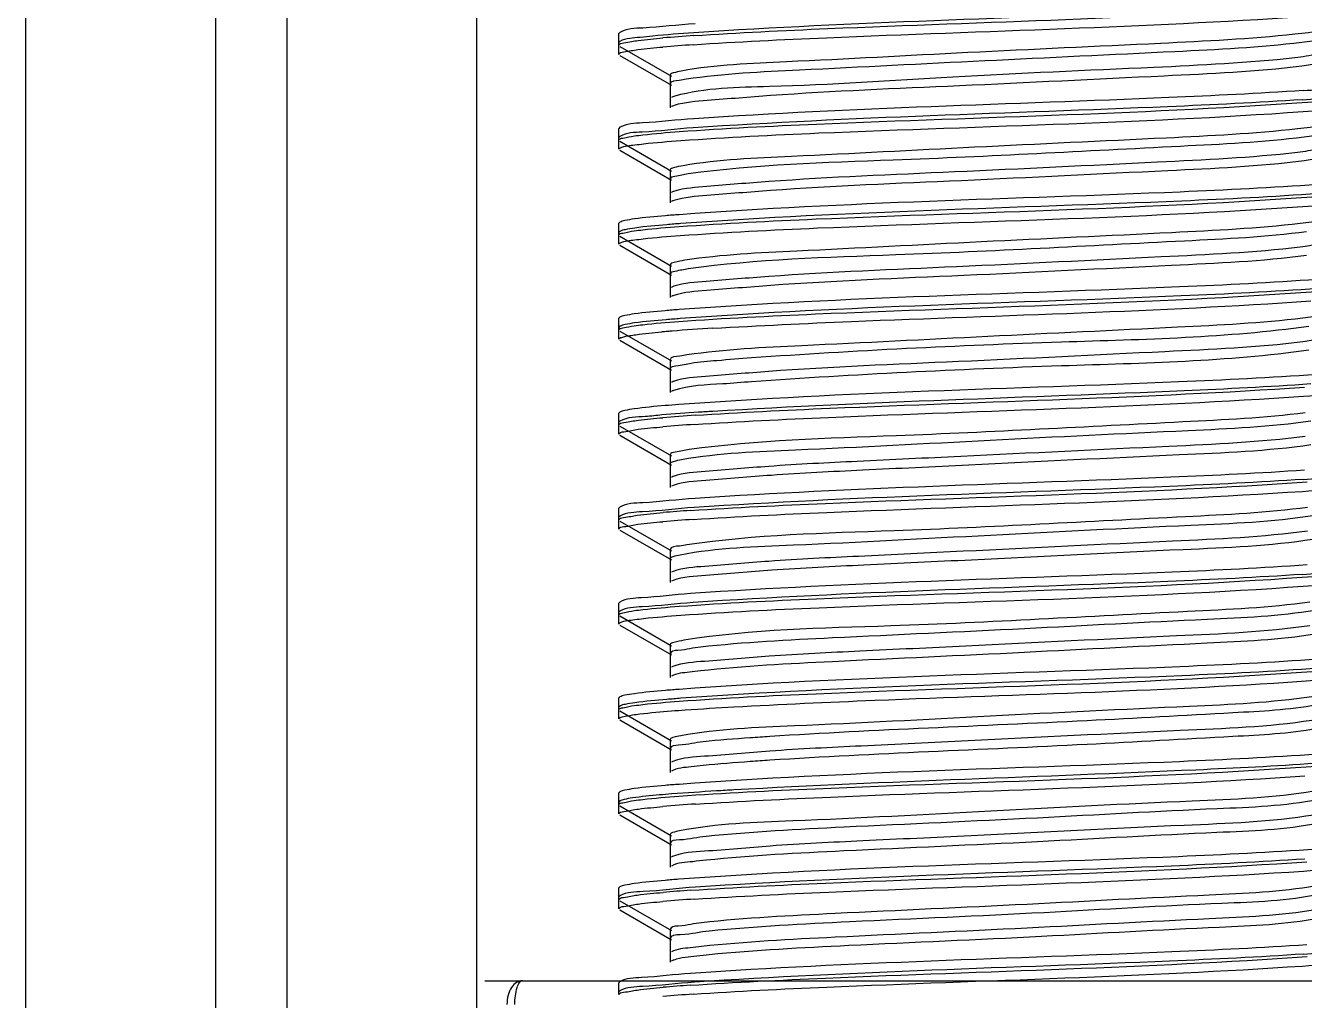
# Model space of a CAD drawing. Extents: x -409572 to -157272, y 600795 to 878326.
# Drawn here: x -397030.8 to -396830.3, y 822038.8 to 822191.7 of the extents above; entities that cross this region are included whole.
import ezdxf

# ---------------------------------------------------------------- set-up
doc = ezdxf.new("R2010")
doc.units = 0
doc.header["$LTSCALE"] = 1000
doc.header["$MEASUREMENT"] = 0
doc.layers.get('0').update_dxf_attribs({"linetype": 'CONTINUOUS'})

msp = doc.modelspace()

# ---------------------------------------------------------------- linework, layer by layer
at = {"linetype": 'CONTINUOUS'}
for p, q in [((-397030.76, 822308.34), (-397030.76, 819345.2)), ((-397000.99, 822308.34), (-397000.99, 819345.2)), ((-396989.83, 822308.34), (-396989.83, 819345.2)), ((-396960.07, 822308.34), (-396960.07, 819345.2)), ((-396937.6, 822190.59), (-396937.74, 822190.43)), ((-396937.74, 822188.57), (-396937.74, 822190.43)), ((-396937.74, 822188.57), (-396937.74, 822190.43)), ((-396937.6, 822189.17), (-396937.74, 822189)), ((-396937.74, 822187.14), (-396937.74, 822189)), ((-396937.74, 822187.14), (-396937.74, 822189)), ((-396937.6, 822188.4), (-396929.52, 822183.73)), ((-396937.6, 822186.98), (-396929.52, 822182.3)), ((-396929.69, 822183.92), (-396929.69, 822180.2)), ((-396929.69, 822182.49), (-396929.69, 822178.77)), ((-396937.6, 822175.71), (-396937.74, 822175.54)), ((-396937.74, 822173.68), (-396937.74, 822175.54)), ((-396937.74, 822173.68), (-396937.74, 822175.54)), ((-396937.6, 822174.28), (-396937.74, 822174.12)), ((-396937.74, 822172.26), (-396937.74, 822174.12)), ((-396937.74, 822172.26), (-396937.74, 822174.12)), ((-396937.6, 822173.52), (-396929.52, 822168.84)), ((-396937.6, 822172.1), (-396929.52, 822167.42)), ((-396929.69, 822169.03), (-396929.69, 822165.31)), ((-396929.69, 822167.61), (-396929.69, 822163.89)), ((-396937.6, 822160.82), (-396937.74, 822160.66)), ((-396937.74, 822158.8), (-396937.74, 822160.66)), ((-396937.74, 822158.8), (-396937.74, 822160.66)), ((-396937.6, 822159.4), (-396937.74, 822159.24)), ((-396937.74, 822157.38), (-396937.74, 822159.24)), ((-396937.74, 822157.38), (-396937.74, 822159.24)), ((-396937.6, 822158.64), (-396929.52, 822153.96)), ((-396937.6, 822157.21), (-396929.52, 822152.54)), ((-396929.69, 822154.15), (-396929.69, 822150.43)), ((-396929.69, 822152.73), (-396929.69, 822149.01)), ((-396937.6, 822145.94), (-396937.74, 822145.78)), ((-396937.74, 822143.92), (-396937.74, 822145.78)), ((-396937.74, 822143.92), (-396937.74, 822145.78)), ((-396937.6, 822144.52), (-396937.74, 822144.35)), ((-396937.74, 822142.49), (-396937.74, 822144.35)), ((-396937.74, 822142.49), (-396937.74, 822144.35)), ((-396937.6, 822143.75), (-396929.52, 822139.08)), ((-396937.6, 822142.33), (-396929.52, 822137.65)), ((-396929.69, 822139.27), (-396929.69, 822135.55)), ((-396929.69, 822137.84), (-396929.69, 822134.12)), ((-396937.6, 822131.06), (-396937.74, 822130.9)), ((-396937.74, 822129.04), (-396937.74, 822130.9)), ((-396937.74, 822129.04), (-396937.74, 822130.9)), ((-396937.6, 822129.63), (-396937.74, 822129.47)), ((-396937.74, 822127.61), (-396937.74, 822129.47)), ((-396937.74, 822127.61), (-396937.74, 822129.47)), ((-396937.6, 822128.87), (-396929.52, 822124.2)), ((-396937.6, 822127.45), (-396929.52, 822122.77)), ((-396929.69, 822124.38), (-396929.69, 822120.66)), ((-396929.69, 822122.96), (-396929.69, 822119.24)), ((-396929.23, 822119.55), (-396929.52, 822119.43)), ((-396937.6, 822116.18), (-396937.74, 822116.01)), ((-396937.74, 822114.15), (-396937.74, 822116.01)), ((-396937.74, 822114.15), (-396937.74, 822116.01)), ((-396937.6, 822114.75), (-396937.74, 822114.59)), ((-396937.74, 822112.73), (-396937.74, 822114.59)), ((-396937.74, 822112.73), (-396937.74, 822114.59)), ((-396937.6, 822113.99), (-396929.52, 822109.31)), ((-396937.6, 822112.56), (-396929.52, 822107.89)), ((-396929.69, 822109.5), (-396929.69, 822105.78)), ((-396929.69, 822108.08), (-396929.69, 822104.36)), ((-396929.25, 822106.09), (-396929.52, 822105.97)), ((-396929.26, 822104.66), (-396929.52, 822104.54)), ((-396937.6, 822101.29), (-396937.74, 822101.13)), ((-396937.74, 822099.27), (-396937.74, 822101.13)), ((-396937.74, 822099.27), (-396937.74, 822101.13)), ((-396937.6, 822099.87), (-396937.74, 822099.71)), ((-396937.74, 822097.84), (-396937.74, 822099.71)), ((-396937.74, 822097.84), (-396937.74, 822099.71)), ((-396937.6, 822099.11), (-396929.52, 822094.43)), ((-396937.6, 822097.68), (-396929.52, 822093.01)), ((-396929.69, 822094.62), (-396929.69, 822090.9)), ((-396929.69, 822093.19), (-396929.69, 822089.47)), ((-396929.29, 822091.19), (-396929.52, 822091.09)), ((-396937.6, 822086.41), (-396937.74, 822086.25)), ((-396937.74, 822084.39), (-396937.74, 822086.25)), ((-396937.74, 822084.39), (-396937.74, 822086.25)), ((-396937.6, 822084.99), (-396937.74, 822084.82)), ((-396937.74, 822082.96), (-396937.74, 822084.82)), ((-396937.74, 822082.96), (-396937.74, 822084.82)), ((-396937.6, 822084.22), (-396929.52, 822079.55)), ((-396937.6, 822082.8), (-396929.52, 822078.12)), ((-396929.69, 822079.74), (-396929.69, 822076.01)), ((-396929.69, 822078.31), (-396929.69, 822074.59)), ((-396929.31, 822076.3), (-396929.52, 822076.2)), ((-396937.6, 822071.53), (-396937.74, 822071.36)), ((-396937.74, 822069.5), (-396937.74, 822071.36)), ((-396937.74, 822069.5), (-396937.74, 822071.36)), ((-396937.6, 822070.1), (-396937.74, 822069.94)), ((-396937.74, 822068.08), (-396937.74, 822069.94)), ((-396937.74, 822068.08), (-396937.74, 822069.94)), ((-396937.6, 822069.34), (-396929.52, 822064.66)), ((-396937.6, 822067.92), (-396929.52, 822063.24)), ((-396929.69, 822064.85), (-396929.69, 822061.13)), ((-396929.69, 822063.43), (-396929.69, 822059.71)), ((-396929.33, 822061.41), (-396929.52, 822061.32)), ((-396937.6, 822056.64), (-396937.74, 822056.48)), ((-396937.74, 822054.62), (-396937.74, 822056.48)), ((-396937.74, 822054.62), (-396937.74, 822056.48)), ((-396937.6, 822055.22), (-396937.74, 822055.06)), ((-396937.74, 822053.2), (-396937.74, 822055.06)), ((-396937.74, 822053.2), (-396937.74, 822055.06)), ((-396937.6, 822054.46), (-396929.52, 822049.78)), ((-396937.6, 822053.03), (-396929.52, 822048.36)), ((-396929.69, 822049.97), (-396929.69, 822046.25)), ((-396929.69, 822048.54), (-396929.69, 822044.82)), ((-396958.76, 822041.93), (-396797.66, 822041.93)), ((-396937.6, 822041.76), (-396937.74, 822041.6)), ((-396937.74, 822039.74), (-396937.74, 822041.6)), ((-396937.74, 822039.74), (-396937.74, 822041.6)), ((-396937.6, 822040.34), (-396937.74, 822040.17))]:
    msp.add_line(p, q, dxfattribs=at)
for centre, radius, start, end in [((-396908.71, 821926.01), 264.63, 93.7453, 94.7999), ((-396908.89, 821926.8), 262.41, 93.7678, 94.8005), ((-396847.79, 822446.65), 265.75, 273.7335, 274.8002), ((-396847.96, 822447.29), 267.82, 273.7127, 274.7998), ((-396915.2, 821959.91), 184.4, 94.6411, 94.9251), ((-396912.43, 821925.83), 218.59, 94.4537, 94.6434), ((-396901.3, 821777.11), 367.73, 93.3852, 94.3833), ((-396908.45, 821863.14), 267.98, 93.7117, 94.7991), ((-396908.62, 821863.84), 265.85, 93.7331, 94.7996), ((-396847.7, 822384.51), 264.56, 273.7456, 274.8005), ((-396909.45, 821860.9), 255.31, 93.8394, 94.8036), ((-396908.88, 821852.28), 262.52, 93.7667, 94.8004), ((-396847.95, 822372.77), 267.72, 273.7137, 274.7998), ((-396908.36, 821801.03), 269.15, 93.7001, 94.7988), ((-396909.39, 821800.61), 256.06, 93.8313, 94.8034), ((-396908.61, 821789.32), 265.96, 93.732, 94.7995), ((-396847.69, 822309.99), 264.45, 273.7466, 274.8005), ((-396909.45, 821786.45), 255.34, 93.839, 94.8036), ((-396908.87, 821777.75), 262.63, 93.7656, 94.8004)]:
    msp.add_arc(centre, radius, start, end, dxfattribs=at)
for points, knots in [([(-396829.73, 822194.98), (-396836.71, 822194.5), (-396868.81, 822192.95), (-396900.94, 822192.19), (-396926.02, 822190.52)], [0, 0, 0, 0, 0.217709, 1, 1, 1, 1]), ([(-396926, 822190.08), (-396919, 822190.55), (-396887.16, 822192.07), (-396855.29, 822192.84), (-396830.49, 822194.49)], [0, 0, 0, 0, 0.220122, 1, 1, 1, 1]), ([(-396925.8, 822191.95), (-396928.54, 822191.77), (-396932.36, 822191.24), (-396936.54, 822191.2), (-396937.6, 822190.59)], [0, 0, 0, 0, 0.691379, 1, 1, 1, 1]), ([(-396926.13, 822188.65), (-396919.16, 822189.12), (-396887.32, 822190.64), (-396855.44, 822191.41), (-396830.62, 822193.06)], [0, 0, 0, 0, 0.219436, 1, 1, 1, 1]), ([(-396826.9, 822191.17), (-396827.08, 822191.06), (-396828.69, 822190.6), (-396830.35, 822190.45), (-396831.79, 822190.3)], [0, 0, 0, 0, 0.126652, 1, 1, 1, 1]), ([(-396937.74, 822188.57), (-396937.74, 822188.85), (-396936.24, 822189.02), (-396935.49, 822189.23), (-396934.73, 822189.32)], [0, 0, 0, 0, 0.27078, 1, 1, 1, 1]), ([(-396932.44, 822190.01), (-396933.09, 822189.95), (-396934.8, 822189.71), (-396936.66, 822189.71), (-396937.6, 822189.17)], [0, 0, 0, 0, 0.378636, 1, 1, 1, 1]), ([(-396831.79, 822190.3), (-396838.79, 822189.55), (-396855.88, 822188.68), (-396882.47, 822187.5), (-396907.48, 822186.09), (-396922.54, 822185.51), (-396927.97, 822184.53)], [0, 0, 0, 0, 0.219121, 0.532661, 0.828235, 1, 1, 1, 1]), ([(-396826.9, 822189.74), (-396827.05, 822189.66), (-396828.3, 822189.26), (-396829.59, 822189.13), (-396830.71, 822189)], [0, 0, 0, 0, 0.133308, 1, 1, 1, 1]), ([(-396937.74, 822187.14), (-396937.74, 822187.42), (-396936.25, 822187.6), (-396935.51, 822187.8), (-396934.76, 822187.9)], [0, 0, 0, 0, 0.27093, 1, 1, 1, 1]), ([(-396830.71, 822189), (-396837.3, 822188.21), (-396853.89, 822187.38), (-396880.14, 822186.15), (-396905.67, 822184.83), (-396921.33, 822184.11), (-396927.22, 822183.23)], [0, 0, 0, 0, 0.206117, 0.514731, 0.815242, 1, 1, 1, 1]), ([(-396826.73, 822187.64), (-396826.73, 822187.18), (-396829.32, 822187.09), (-396830.52, 822186.71), (-396831.79, 822186.58)], [0, 0, 0, 0, 0.266577, 1, 1, 1, 1]), ([(-396830.71, 822185.28), (-396837.87, 822184.42), (-396855.8, 822183.59), (-396883.53, 822182.19), (-396907.46, 822181.25), (-396922.3, 822180.02), (-396927.4, 822179.64), (-396929.07, 822179.14)], [0, 0, 0, 0, 0.219547, 0.545427, 0.845963, 0.946941, 1, 1, 1, 1]), ([(-396831.79, 822186.58), (-396839.13, 822185.8), (-396857.02, 822184.89), (-396884.54, 822183.8), (-396909.42, 822181.99), (-396924.19, 822181.93), (-396928.98, 822180.59)], [0, 0, 0, 0, 0.227626, 0.551567, 0.846917, 1, 1, 1, 1]), ([(-396826.73, 822186.21), (-396826.73, 822185.84), (-396828.74, 822185.67), (-396829.71, 822185.39), (-396830.71, 822185.28)], [0, 0, 0, 0, 0.269457, 1, 1, 1, 1]), ([(-396927.97, 822184.53), (-396928.4, 822184.45), (-396928.89, 822184.34), (-396929.68, 822184.09), (-396929.69, 822183.92)], [0, 0, 0, 0, 0.713758, 1, 1, 1, 1]), ([(-396927.22, 822183.23), (-396927.58, 822183.17), (-396928.28, 822182.97), (-396929.68, 822182.99), (-396929.69, 822182.49)], [0, 0, 0, 0, 0.420827, 1, 1, 1, 1]), ([(-396830.49, 822181.47), (-396837.5, 822181), (-396869.34, 822179.48), (-396901.21, 822178.71), (-396926, 822177.06)], [0, 0, 0, 0, 0.220491, 1, 1, 1, 1]), ([(-396928.98, 822180.59), (-396929.09, 822180.56), (-396929.27, 822180.5), (-396929.45, 822180.42), (-396929.52, 822180.38)], [0, 0, 0, 0, 0.576078, 1, 1, 1, 1]), ([(-396929.07, 822179.14), (-396929.16, 822179.11), (-396929.31, 822179.06), (-396929.46, 822178.99), (-396929.52, 822178.96)], [0, 0, 0, 0, 0.568763, 1, 1, 1, 1]), ([(-396928.29, 822175.04), (-396921.12, 822175.56), (-396887.75, 822177.19), (-396854.34, 822177.85), (-396828.19, 822179.77)], [0, 0, 0, 0, 0.215151, 1, 1, 1, 1]), ([(-396830.62, 822180.04), (-396837.65, 822179.57), (-396869.49, 822178.04), (-396901.36, 822177.29), (-396926.13, 822175.62)], [0, 0, 0, 0, 0.221162, 1, 1, 1, 1]), ([(-396928.02, 822173.63), (-396920.82, 822174.16), (-396887.5, 822175.78), (-396854.13, 822176.43), (-396828.06, 822178.35)], [0, 0, 0, 0, 0.216514, 1, 1, 1, 1]), ([(-396926, 822177.06), (-396928.69, 822176.88), (-396932.45, 822176.36), (-396936.56, 822176.31), (-396937.6, 822175.71)], [0, 0, 0, 0, 0.691083, 1, 1, 1, 1]), ([(-396926.13, 822175.62), (-396928.79, 822175.45), (-396932.51, 822174.93), (-396936.57, 822174.88), (-396937.6, 822174.28)], [0, 0, 0, 0, 0.690878, 1, 1, 1, 1]), ([(-396831.35, 822175.46), (-396838.19, 822174.7), (-396855.1, 822173.85), (-396881.56, 822172.64), (-396906.78, 822171.28), (-396922.08, 822170.63), (-396927.69, 822169.69)], [0, 0, 0, 0, 0.214024, 0.525633, 0.823144, 1, 1, 1, 1]), ([(-396826.9, 822176.29), (-396827.07, 822176.19), (-396828.53, 822175.75), (-396830.04, 822175.61), (-396831.35, 822175.46)], [0, 0, 0, 0, 0.129068, 1, 1, 1, 1]), ([(-396937.74, 822173.68), (-396937.74, 822173.92), (-396936.56, 822174.11), (-396935.94, 822174.27), (-396935.33, 822174.36)], [0, 0, 0, 0, 0.274521, 1, 1, 1, 1]), ([(-396935.33, 822174.36), (-396934.88, 822174.42), (-396932.54, 822174.71), (-396930.19, 822174.9), (-396928.29, 822175.04)], [0, 0, 0, 0, 0.191293, 1, 1, 1, 1]), ([(-396935.25, 822172.95), (-396934.79, 822173.01), (-396932.39, 822173.3), (-396929.97, 822173.49), (-396928.02, 822173.63)], [0, 0, 0, 0, 0.191581, 1, 1, 1, 1]), ([(-396830.32, 822174.16), (-396836.75, 822173.35), (-396858.26, 822172.33), (-396890.42, 822170.51), (-396916.26, 822169.9), (-396926.9, 822168.39)], [0, 0, 0, 0, 0.201056, 0.666821, 1, 1, 1, 1]), ([(-396826.9, 822174.86), (-396827.03, 822174.78), (-396828.15, 822174.42), (-396829.32, 822174.29), (-396830.32, 822174.16)], [0, 0, 0, 0, 0.136277, 1, 1, 1, 1]), ([(-396937.74, 822172.26), (-396937.74, 822172.34), (-396936.85, 822172.89), (-396936.04, 822172.84), (-396935.25, 822172.95)], [0, 0, 0, 0, 0.088744, 1, 1, 1, 1]), ([(-396831.35, 822171.74), (-396838.65, 822170.93), (-396856.61, 822170.08), (-396884.22, 822168.7), (-396907.83, 822167.76), (-396922.41, 822166.56), (-396927.41, 822166.17), (-396929.06, 822165.68)], [0, 0, 0, 0, 0.225031, 0.550356, 0.847666, 0.947393, 1, 1, 1, 1]), ([(-396826.73, 822172.75), (-396826.73, 822172.33), (-396829.09, 822172.21), (-396830.19, 822171.87), (-396831.35, 822171.74)], [0, 0, 0, 0, 0.267461, 1, 1, 1, 1]), ([(-396826.73, 822171.33), (-396826.73, 822170.99), (-396828.53, 822170.8), (-396829.42, 822170.55), (-396830.32, 822170.44)], [0, 0, 0, 0, 0.270956, 1, 1, 1, 1]), ([(-396927.69, 822169.69), (-396928.19, 822169.61), (-396928.74, 822169.48), (-396929.68, 822169.23), (-396929.69, 822169.03)], [0, 0, 0, 0, 0.71758, 1, 1, 1, 1]), ([(-396830.32, 822170.44), (-396837.41, 822169.55), (-396855.36, 822168.75), (-396883.22, 822167.31), (-396907.38, 822166.38), (-396922.34, 822165.13), (-396927.46, 822164.75), (-396929.12, 822164.24)], [0, 0, 0, 0, 0.216518, 0.543489, 0.846138, 0.947455, 1, 1, 1, 1]), ([(-396926.9, 822168.39), (-396927.6, 822168.29), (-396928.32, 822168.11), (-396929.69, 822167.88), (-396929.69, 822167.61)], [0, 0, 0, 0, 0.724776, 1, 1, 1, 1]), ([(-396929.06, 822165.68), (-396929.15, 822165.66), (-396929.31, 822165.6), (-396929.46, 822165.54), (-396929.52, 822165.5)], [0, 0, 0, 0, 0.569563, 1, 1, 1, 1]), ([(-396828.19, 822166.75), (-396835.37, 822166.22), (-396868.74, 822164.59), (-396902.15, 822163.94), (-396928.29, 822162.01)], [0, 0, 0, 0, 0.215501, 1, 1, 1, 1]), ([(-396828.06, 822165.33), (-396835.2, 822164.8), (-396868.52, 822163.18), (-396901.89, 822162.51), (-396928.02, 822160.61)], [0, 0, 0, 0, 0.21445, 1, 1, 1, 1]), ([(-396929.12, 822164.24), (-396929.2, 822164.21), (-396929.34, 822164.17), (-396929.47, 822164.11), (-396929.52, 822164.08)], [0, 0, 0, 0, 0.563943, 1, 1, 1, 1]), ([(-396928.32, 822160.15), (-396921.16, 822160.68), (-396887.81, 822162.31), (-396854.42, 822162.97), (-396828.28, 822164.88)], [0, 0, 0, 0, 0.214864, 1, 1, 1, 1]), ([(-396928.14, 822158.74), (-396920.96, 822159.27), (-396887.61, 822160.89), (-396854.21, 822161.54), (-396828.1, 822163.47)], [0, 0, 0, 0, 0.21591, 1, 1, 1, 1]), ([(-396935.33, 822161.34), (-396935.83, 822161.27), (-396936.58, 822161.14), (-396937.36, 822160.96), (-396937.6, 822160.82)], [0, 0, 0, 0, 0.643041, 1, 1, 1, 1]), ([(-396928.29, 822162.01), (-396929.01, 822161.96), (-396931.36, 822161.78), (-396933.71, 822161.57), (-396935.33, 822161.34)], [0, 0, 0, 0, 0.307527, 1, 1, 1, 1]), ([(-396826.9, 822161.4), (-396827.05, 822161.31), (-396828.38, 822160.9), (-396829.75, 822160.77), (-396830.93, 822160.63)], [0, 0, 0, 0, 0.131751, 1, 1, 1, 1]), ([(-396937.74, 822158.8), (-396937.74, 822159.03), (-396936.56, 822159.23), (-396935.94, 822159.39), (-396935.34, 822159.48)], [0, 0, 0, 0, 0.27458, 1, 1, 1, 1]), ([(-396935.25, 822159.92), (-396935.76, 822159.85), (-396936.55, 822159.72), (-396937.35, 822159.54), (-396937.6, 822159.4)], [0, 0, 0, 0, 0.644396, 1, 1, 1, 1]), ([(-396935.34, 822159.48), (-396934.89, 822159.54), (-396932.56, 822159.83), (-396930.21, 822160.01), (-396928.32, 822160.15)], [0, 0, 0, 0, 0.191288, 1, 1, 1, 1]), ([(-396928.02, 822160.61), (-396928.76, 822160.56), (-396931.18, 822160.37), (-396933.59, 822160.16), (-396935.25, 822159.92)], [0, 0, 0, 0, 0.307193, 1, 1, 1, 1]), ([(-396830.93, 822160.63), (-396837.62, 822159.85), (-396854.32, 822159.01), (-396880.64, 822157.79), (-396906.07, 822156.45), (-396921.61, 822155.76), (-396927.4, 822154.86)], [0, 0, 0, 0, 0.208942, 0.518626, 0.818065, 1, 1, 1, 1]), ([(-396829.95, 822159.33), (-396836.28, 822158.49), (-396857.79, 822157.49), (-396890.05, 822155.64), (-396916.11, 822155.03), (-396926.88, 822153.51)], [0, 0, 0, 0, 0.197391, 0.664053, 1, 1, 1, 1]), ([(-396937.74, 822157.38), (-396937.74, 822157.45), (-396936.87, 822158.01), (-396936.06, 822157.95), (-396935.28, 822158.06)], [0, 0, 0, 0, 0.088999, 1, 1, 1, 1]), ([(-396935.28, 822158.06), (-396934.83, 822158.12), (-396932.46, 822158.41), (-396930.07, 822158.6), (-396928.14, 822158.74)], [0, 0, 0, 0, 0.19155, 1, 1, 1, 1]), ([(-396826.73, 822157.87), (-396826.73, 822157.48), (-396828.86, 822157.33), (-396829.88, 822157.03), (-396830.93, 822156.91)], [0, 0, 0, 0, 0.26872, 1, 1, 1, 1]), ([(-396829.95, 822155.61), (-396836.96, 822154.68), (-396854.92, 822153.9), (-396882.89, 822152.43), (-396907.28, 822151.52), (-396922.37, 822150.23), (-396927.52, 822149.88), (-396929.16, 822149.34)], [0, 0, 0, 0, 0.213335, 0.5413, 0.846112, 0.947854, 1, 1, 1, 1]), ([(-396830.93, 822156.91), (-396838.17, 822156.07), (-396856.18, 822155.23), (-396883.94, 822153.82), (-396907.78, 822152.9), (-396922.48, 822151.66), (-396927.5, 822151.29), (-396929.12, 822150.78)], [0, 0, 0, 0, 0.222247, 0.54883, 0.84818, 0.948106, 1, 1, 1, 1]), ([(-396927.4, 822154.86), (-396927.97, 822154.77), (-396928.59, 822154.62), (-396929.68, 822154.38), (-396929.69, 822154.15)], [0, 0, 0, 0, 0.72077, 1, 1, 1, 1]), ([(-396926.88, 822153.51), (-396927.58, 822153.41), (-396928.31, 822153.23), (-396929.69, 822153), (-396929.69, 822152.73)], [0, 0, 0, 0, 0.724921, 1, 1, 1, 1]), ([(-396828.28, 822151.86), (-396835.46, 822151.33), (-396868.81, 822149.71), (-396902.21, 822149.05), (-396928.31, 822147.13)], [0, 0, 0, 0, 0.215909, 1, 1, 1, 1]), ([(-396929.12, 822150.78), (-396929.2, 822150.76), (-396929.34, 822150.71), (-396929.47, 822150.65), (-396929.52, 822150.62)], [0, 0, 0, 0, 0.563695, 1, 1, 1, 1]), ([(-396929.16, 822149.34), (-396929.23, 822149.32), (-396929.36, 822149.28), (-396929.47, 822149.22), (-396929.52, 822149.19)], [0, 0, 0, 0, 0.559588, 1, 1, 1, 1]), ([(-396928.35, 822145.27), (-396921.22, 822145.79), (-396887.9, 822147.42), (-396854.53, 822148.09), (-396828.4, 822149.99)], [0, 0, 0, 0, 0.214461, 1, 1, 1, 1]), ([(-396828.1, 822150.44), (-396835.26, 822149.92), (-396868.61, 822148.29), (-396902, 822147.63), (-396928.14, 822145.72)], [0, 0, 0, 0, 0.214858, 1, 1, 1, 1]), ([(-396928.31, 822147.13), (-396929.04, 822147.08), (-396931.38, 822146.89), (-396933.73, 822146.68), (-396935.34, 822146.45)], [0, 0, 0, 0, 0.307541, 1, 1, 1, 1]), ([(-396923.01, 822144.2), (-396915.77, 822144.63), (-396884.53, 822146.09), (-396853.25, 822146.83), (-396829.29, 822148.5)], [0, 0, 0, 0, 0.231984, 1, 1, 1, 1]), ([(-396935.34, 822146.45), (-396935.83, 822146.38), (-396936.59, 822146.25), (-396937.36, 822146.08), (-396937.6, 822145.94)], [0, 0, 0, 0, 0.64291, 1, 1, 1, 1]), ([(-396935.28, 822145.04), (-396935.79, 822144.97), (-396936.56, 822144.83), (-396937.35, 822144.66), (-396937.6, 822144.52)], [0, 0, 0, 0, 0.643866, 1, 1, 1, 1]), ([(-396935.35, 822144.59), (-396934.91, 822144.65), (-396932.58, 822144.94), (-396930.24, 822145.13), (-396928.35, 822145.27)], [0, 0, 0, 0, 0.191269, 1, 1, 1, 1]), ([(-396928.14, 822145.72), (-396928.88, 822145.66), (-396931.26, 822145.48), (-396933.64, 822145.27), (-396935.28, 822145.04)], [0, 0, 0, 0, 0.307247, 1, 1, 1, 1]), ([(-396830.53, 822145.79), (-396837.06, 822145), (-396853.55, 822144.18), (-396879.73, 822142.94), (-396905.35, 822141.62), (-396921.12, 822140.9), (-396927.08, 822140.02)], [0, 0, 0, 0, 0.203871, 0.511633, 0.812997, 1, 1, 1, 1]), ([(-396826.9, 822146.52), (-396827.04, 822146.44), (-396828.23, 822146.05), (-396829.47, 822145.92), (-396830.53, 822145.79)], [0, 0, 0, 0, 0.134595, 1, 1, 1, 1]), ([(-396937.74, 822143.92), (-396937.74, 822144.15), (-396936.57, 822144.35), (-396935.95, 822144.51), (-396935.35, 822144.59)], [0, 0, 0, 0, 0.274663, 1, 1, 1, 1]), ([(-396937.74, 822142.49), (-396937.74, 822142.66), (-396936.94, 822142.88), (-396936.47, 822142.99), (-396936.04, 822143.06)], [0, 0, 0, 0, 0.282211, 1, 1, 1, 1]), ([(-396936.04, 822143.06), (-396935.73, 822143.11), (-396934.06, 822143.36), (-396932.39, 822143.51), (-396931.04, 822143.63)], [0, 0, 0, 0, 0.190526, 1, 1, 1, 1]), ([(-396829.6, 822144.49), (-396842.43, 822142.69), (-396871.68, 822142.13), (-396900.78, 822140.68), (-396916.95, 822139.55)], [0, 0, 0, 0, 0.444316, 1, 1, 1, 1]), ([(-396826.73, 822142.99), (-396826.73, 822142.63), (-396828.64, 822142.45), (-396829.58, 822142.19), (-396830.53, 822142.07)], [0, 0, 0, 0, 0.270092, 1, 1, 1, 1]), ([(-396830.53, 822142.07), (-396837.7, 822141.2), (-396855.74, 822140.38), (-396883.63, 822138.95), (-396907.71, 822138.03), (-396922.52, 822136.76), (-396927.57, 822136.41), (-396929.17, 822135.88)], [0, 0, 0, 0, 0.21928, 0.546995, 0.848437, 0.948667, 1, 1, 1, 1]), ([(-396927.08, 822140.02), (-396927.46, 822139.97), (-396928.2, 822139.76), (-396929.68, 822139.79), (-396929.69, 822139.27)], [0, 0, 0, 0, 0.421419, 1, 1, 1, 1]), ([(-396916.95, 822139.55), (-396918.76, 822139.42), (-396921.83, 822139.16), (-396926.07, 822138.82), (-396928.06, 822138.37), (-396929.69, 822138.15), (-396929.69, 822137.84)], [0, 0, 0, 0, 0.421295, 0.734581, 0.927904, 1, 1, 1, 1]), ([(-396829.6, 822140.77), (-396842.43, 822138.97), (-396871.68, 822138.41), (-396900.78, 822136.95), (-396916.95, 822135.82)], [0, 0, 0, 0, 0.444316, 1, 1, 1, 1]), ([(-396929.17, 822135.88), (-396929.24, 822135.86), (-396929.36, 822135.82), (-396929.47, 822135.76), (-396929.52, 822135.73)], [0, 0, 0, 0, 0.558418, 1, 1, 1, 1]), ([(-396916.95, 822135.82), (-396918.45, 822135.72), (-396922.52, 822135.33), (-396926.73, 822135.28), (-396929.2, 822134.45)], [0, 0, 0, 0, 0.365224, 1, 1, 1, 1]), ([(-396828.4, 822136.96), (-396835.6, 822136.44), (-396868.92, 822134.82), (-396902.29, 822134.17), (-396928.35, 822132.24)], [0, 0, 0, 0, 0.216509, 1, 1, 1, 1]), ([(-396925.8, 822130.56), (-396918.76, 822131.03), (-396886.93, 822132.55), (-396855.05, 822133.31), (-396830.29, 822134.97)], [0, 0, 0, 0, 0.221183, 1, 1, 1, 1]), ([(-396829.29, 822135.48), (-396835.9, 822135.01), (-396867.14, 822133.49), (-396898.41, 822132.66), (-396923.01, 822131.17)], [0, 0, 0, 0, 0.211795, 1, 1, 1, 1]), ([(-396929.2, 822134.45), (-396929.26, 822134.43), (-396929.37, 822134.39), (-396929.48, 822134.34), (-396929.52, 822134.31)], [0, 0, 0, 0, 0.555805, 1, 1, 1, 1]), ([(-396925.93, 822129.13), (-396918.92, 822129.6), (-396887.08, 822131.12), (-396855.21, 822131.89), (-396830.42, 822133.54)], [0, 0, 0, 0, 0.220503, 1, 1, 1, 1]), ([(-396830.42, 822133.54), (-396827.73, 822133.72), (-396823.97, 822134.24), (-396819.86, 822134.29), (-396818.82, 822134.89)], [0, 0, 0, 0, 0.691069, 1, 1, 1, 1]), ([(-396935.35, 822131.57), (-396935.84, 822131.5), (-396936.59, 822131.37), (-396937.36, 822131.2), (-396937.6, 822131.06)], [0, 0, 0, 0, 0.642729, 1, 1, 1, 1]), ([(-396928.35, 822132.24), (-396929.07, 822132.19), (-396931.41, 822132.01), (-396933.74, 822131.8), (-396935.35, 822131.57)], [0, 0, 0, 0, 0.307562, 1, 1, 1, 1]), ([(-396923.01, 822131.17), (-396923.77, 822131.13), (-396926.44, 822130.96), (-396929.12, 822130.77), (-396931.04, 822130.61)], [0, 0, 0, 0, 0.281872, 1, 1, 1, 1]), ([(-396830.15, 822130.96), (-396836.51, 822130.14), (-396857.94, 822129.12), (-396890.1, 822127.31), (-396916.01, 822126.67), (-396926.75, 822125.19)], [0, 0, 0, 0, 0.198812, 0.663944, 1, 1, 1, 1]), ([(-396937.74, 822129.04), (-396937.74, 822129.32), (-396936.22, 822129.49), (-396935.46, 822129.7), (-396934.69, 822129.8)], [0, 0, 0, 0, 0.27058, 1, 1, 1, 1]), ([(-396931.04, 822130.61), (-396931.88, 822130.53), (-396934.04, 822130.24), (-396936.42, 822130.32), (-396937.6, 822129.63)], [0, 0, 0, 0, 0.383253, 1, 1, 1, 1]), ([(-396829.27, 822129.66), (-396835.63, 822128.71), (-396852.45, 822127.98), (-396879.38, 822126.65), (-396905.82, 822125.21), (-396922.03, 822124.63), (-396927.92, 822123.58)], [0, 0, 0, 0, 0.195338, 0.50968, 0.818636, 1, 1, 1, 1]), ([(-396937.74, 822127.61), (-396937.74, 822127.89), (-396936.23, 822128.06), (-396935.47, 822128.27), (-396934.72, 822128.37)], [0, 0, 0, 0, 0.270704, 1, 1, 1, 1]), ([(-396830.15, 822127.24), (-396837.25, 822126.33), (-396855.29, 822125.52), (-396878.71, 822124.37), (-396899.61, 822123.37), (-396913, 822122.72), (-396922.55, 822121.86), (-396927.62, 822121.53), (-396929.22, 822120.98)], [0, 0, 0, 0, 0.216147, 0.544888, 0.708735, 0.848475, 0.949101, 1, 1, 1, 1]), ([(-396926.75, 822125.19), (-396927.48, 822125.09), (-396928.24, 822124.89), (-396929.69, 822124.67), (-396929.69, 822124.38)], [0, 0, 0, 0, 0.725745, 1, 1, 1, 1]), ([(-396829.27, 822125.93), (-396836.09, 822124.92), (-396854.03, 822124.21), (-396877.46, 822122.99), (-396898.77, 822121.99), (-396912.55, 822121.33), (-396922.38, 822120.44), (-396927.61, 822120.12), (-396929.23, 822119.55)], [0, 0, 0, 0, 0.206553, 0.536269, 0.702877, 0.845559, 0.948364, 1, 1, 1, 1]), ([(-396927.92, 822123.58), (-396928.36, 822123.5), (-396928.86, 822123.39), (-396929.69, 822123.14), (-396929.69, 822122.96)], [0, 0, 0, 0, 0.714864, 1, 1, 1, 1]), ([(-396929.22, 822120.98), (-396929.28, 822120.96), (-396929.38, 822120.92), (-396929.48, 822120.88), (-396929.52, 822120.85)], [0, 0, 0, 0, 0.553679, 1, 1, 1, 1]), ([(-396830.29, 822121.95), (-396837.26, 822121.48), (-396869.1, 822119.95), (-396900.97, 822119.18), (-396925.8, 822117.54)], [0, 0, 0, 0, 0.219427, 1, 1, 1, 1]), ([(-396926.55, 822115.63), (-396919.49, 822116.11), (-396887.26, 822117.66), (-396854.99, 822118.4), (-396829.86, 822120.12)], [0, 0, 0, 0, 0.219129, 1, 1, 1, 1]), ([(-396830.42, 822120.52), (-396837.42, 822120.05), (-396869.25, 822118.52), (-396901.13, 822117.76), (-396925.93, 822116.11)], [0, 0, 0, 0, 0.220112, 1, 1, 1, 1]), ([(-396830.61, 822118.64), (-396827.88, 822118.82), (-396824.05, 822119.35), (-396819.88, 822119.4), (-396818.82, 822120.01)], [0, 0, 0, 0, 0.691359, 1, 1, 1, 1]), ([(-396925.8, 822117.54), (-396928.53, 822117.36), (-396932.36, 822116.83), (-396936.54, 822116.78), (-396937.6, 822116.18)], [0, 0, 0, 0, 0.691388, 1, 1, 1, 1]), ([(-396926.13, 822114.23), (-396919.15, 822114.7), (-396887.31, 822116.23), (-396855.43, 822117), (-396830.61, 822118.64)], [0, 0, 0, 0, 0.21947, 1, 1, 1, 1]), ([(-396925.93, 822116.11), (-396928.63, 822115.93), (-396932.42, 822115.4), (-396936.55, 822115.35), (-396937.6, 822114.75)], [0, 0, 0, 0, 0.691194, 1, 1, 1, 1]), ([(-396829.79, 822116.12), (-396836.13, 822115.26), (-396857.78, 822114.28), (-396890.17, 822112.37), (-396916.36, 822111.84), (-396927.11, 822110.25)], [0, 0, 0, 0, 0.196859, 0.665778, 1, 1, 1, 1]), ([(-396937.74, 822114.15), (-396937.74, 822114.42), (-396936.32, 822114.6), (-396935.6, 822114.8), (-396934.88, 822114.89)], [0, 0, 0, 0, 0.271578, 1, 1, 1, 1]), ([(-396937.74, 822112.73), (-396937.74, 822113.01), (-396936.25, 822113.18), (-396935.51, 822113.39), (-396934.76, 822113.48)], [0, 0, 0, 0, 0.270922, 1, 1, 1, 1]), ([(-396828.96, 822114.82), (-396835.27, 822113.82), (-396852.19, 822113.14), (-396879.34, 822111.78), (-396905.99, 822110.29), (-396922.32, 822109.77), (-396928.15, 822108.66)], [0, 0, 0, 0, 0.192978, 0.509549, 0.82079, 1, 1, 1, 1]), ([(-396828.96, 822111.1), (-396835.67, 822110.04), (-396853.6, 822109.37), (-396877.04, 822108.12), (-396898.53, 822107.11), (-396912.46, 822106.45), (-396922.37, 822105.55), (-396927.64, 822105.24), (-396929.26, 822104.66)], [0, 0, 0, 0, 0.202975, 0.533469, 0.701272, 0.84507, 0.948501, 1, 1, 1, 1]), ([(-396829.79, 822112.4), (-396836.8, 822111.45), (-396854.84, 822110.67), (-396878.32, 822109.5), (-396899.4, 822108.49), (-396912.94, 822107.84), (-396922.56, 822106.97), (-396927.67, 822106.65), (-396929.25, 822106.09)], [0, 0, 0, 0, 0.212866, 0.542542, 0.70756, 0.848323, 0.949425, 1, 1, 1, 1]), ([(-396927.11, 822110.25), (-396927.48, 822110.2), (-396928.21, 822109.99), (-396929.69, 822110.02), (-396929.69, 822109.5)], [0, 0, 0, 0, 0.421141, 1, 1, 1, 1]), ([(-396928.15, 822108.66), (-396928.54, 822108.58), (-396928.98, 822108.48), (-396929.69, 822108.24), (-396929.69, 822108.08)], [0, 0, 0, 0, 0.71113, 1, 1, 1, 1]), ([(-396829.86, 822107.1), (-396836.91, 822106.61), (-396869.14, 822105.06), (-396901.41, 822104.32), (-396926.55, 822102.61)], [0, 0, 0, 0, 0.219054, 1, 1, 1, 1]), ([(-396928.28, 822100.62), (-396921.12, 822101.15), (-396887.75, 822102.78), (-396854.33, 822103.43), (-396828.19, 822105.35)], [0, 0, 0, 0, 0.215159, 1, 1, 1, 1]), ([(-396830.61, 822105.62), (-396837.64, 822105.15), (-396869.48, 822103.63), (-396901.36, 822102.87), (-396926.13, 822101.21)], [0, 0, 0, 0, 0.221129, 1, 1, 1, 1]), ([(-396928.02, 822099.22), (-396920.81, 822099.74), (-396887.49, 822101.36), (-396854.12, 822102.01), (-396828.06, 822103.94)], [0, 0, 0, 0, 0.216534, 1, 1, 1, 1]), ([(-396926.55, 822102.61), (-396929.1, 822102.43), (-396932.69, 822101.93), (-396936.6, 822101.87), (-396937.6, 822101.29)], [0, 0, 0, 0, 0.690237, 1, 1, 1, 1]), ([(-396926.13, 822101.21), (-396928.78, 822101.03), (-396932.51, 822100.52), (-396936.57, 822100.46), (-396937.6, 822099.87)], [0, 0, 0, 0, 0.690889, 1, 1, 1, 1]), ([(-396829.45, 822101.29), (-396835.79, 822100.38), (-396857.74, 822099.44), (-396890.37, 822097.39), (-396916.86, 822097.03), (-396927.56, 822095.3)], [0, 0, 0, 0, 0.19541, 0.669181, 1, 1, 1, 1]), ([(-396937.74, 822099.27), (-396937.74, 822099.5), (-396936.56, 822099.7), (-396935.94, 822099.86), (-396935.33, 822099.95)], [0, 0, 0, 0, 0.27452, 1, 1, 1, 1]), ([(-396935.33, 822099.95), (-396934.88, 822100.01), (-396932.54, 822100.3), (-396930.19, 822100.48), (-396928.28, 822100.62)], [0, 0, 0, 0, 0.191293, 1, 1, 1, 1]), ([(-396935.25, 822098.53), (-396934.79, 822098.6), (-396932.39, 822098.89), (-396929.97, 822099.08), (-396928.02, 822099.22)], [0, 0, 0, 0, 0.191581, 1, 1, 1, 1]), ([(-396828.66, 822099.98), (-396834.24, 822099.04), (-396849.48, 822098.41), (-396874.66, 822097.03), (-396901.15, 822095.83), (-396918.1, 822094.97), (-396924.97, 822094.22)], [0, 0, 0, 0, 0.175715, 0.472791, 0.784833, 1, 1, 1, 1]), ([(-396937.74, 822097.84), (-396937.74, 822097.92), (-396936.85, 822098.48), (-396936.04, 822098.42), (-396935.25, 822098.53)], [0, 0, 0, 0, 0.088736, 1, 1, 1, 1]), ([(-396829.45, 822097.57), (-396836.36, 822096.57), (-396854.4, 822095.83), (-396877.91, 822094.63), (-396899.18, 822093.62), (-396912.86, 822092.97), (-396922.56, 822092.07), (-396927.71, 822091.77), (-396929.29, 822091.19)], [0, 0, 0, 0, 0.209449, 0.539982, 0.706178, 0.848006, 0.949655, 1, 1, 1, 1]), ([(-396927.56, 822095.3), (-396928.09, 822095.21), (-396928.67, 822095.08), (-396929.69, 822094.83), (-396929.69, 822094.62)], [0, 0, 0, 0, 0.719335, 1, 1, 1, 1]), ([(-396828.66, 822096.26), (-396834.24, 822095.32), (-396849.48, 822094.69), (-396874.66, 822093.31), (-396901.15, 822092.11), (-396918.1, 822091.25), (-396924.97, 822090.49)], [0, 0, 0, 0, 0.175715, 0.472791, 0.784833, 1, 1, 1, 1]), ([(-396924.97, 822094.22), (-396926.15, 822094.09), (-396927.28, 822093.74), (-396929.69, 822093.63), (-396929.69, 822093.19)], [0, 0, 0, 0, 0.732679, 1, 1, 1, 1]), ([(-396828.19, 822092.33), (-396835.37, 822091.8), (-396868.73, 822090.18), (-396902.15, 822089.52), (-396928.28, 822087.6)], [0, 0, 0, 0, 0.215488, 1, 1, 1, 1]), ([(-396828.06, 822090.92), (-396835.19, 822090.39), (-396868.51, 822088.76), (-396901.88, 822088.09), (-396928.02, 822086.2)], [0, 0, 0, 0, 0.214435, 1, 1, 1, 1]), ([(-396924.97, 822090.49), (-396925.54, 822090.43), (-396927.05, 822090.2), (-396928.68, 822090.15), (-396929.52, 822089.66)], [0, 0, 0, 0, 0.371503, 1, 1, 1, 1]), ([(-396928.31, 822085.74), (-396921.16, 822086.26), (-396887.81, 822087.89), (-396854.41, 822088.55), (-396828.27, 822090.46)], [0, 0, 0, 0, 0.214872, 1, 1, 1, 1]), ([(-396919.72, 822084.85), (-396912.36, 822085.26), (-396881.99, 822086.65), (-396851.58, 822087.36), (-396828.6, 822089.02)], [0, 0, 0, 0, 0.242393, 1, 1, 1, 1]), ([(-396935.33, 822086.92), (-396935.83, 822086.85), (-396936.58, 822086.72), (-396937.36, 822086.55), (-396937.6, 822086.41)], [0, 0, 0, 0, 0.643044, 1, 1, 1, 1]), ([(-396928.28, 822087.6), (-396929.01, 822087.55), (-396931.36, 822087.36), (-396933.71, 822087.15), (-396935.33, 822086.92)], [0, 0, 0, 0, 0.307527, 1, 1, 1, 1]), ([(-396937.74, 822084.39), (-396937.74, 822084.62), (-396936.56, 822084.82), (-396935.94, 822084.98), (-396935.34, 822085.06)], [0, 0, 0, 0, 0.274579, 1, 1, 1, 1]), ([(-396935.25, 822085.51), (-396935.76, 822085.44), (-396936.55, 822085.3), (-396937.35, 822085.13), (-396937.6, 822084.99)], [0, 0, 0, 0, 0.644412, 1, 1, 1, 1]), ([(-396935.34, 822085.06), (-396934.89, 822085.12), (-396932.56, 822085.41), (-396930.21, 822085.6), (-396928.31, 822085.74)], [0, 0, 0, 0, 0.191288, 1, 1, 1, 1]), ([(-396928.02, 822086.2), (-396928.76, 822086.14), (-396931.17, 822085.95), (-396933.59, 822085.74), (-396935.25, 822085.51)], [0, 0, 0, 0, 0.307193, 1, 1, 1, 1]), ([(-396929.49, 822084.22), (-396928.78, 822084.28), (-396925.52, 822084.52), (-396922.27, 822084.71), (-396919.72, 822084.85)], [0, 0, 0, 0, 0.218088, 1, 1, 1, 1]), ([(-396829.13, 822086.45), (-396835.47, 822085.48), (-396852.34, 822084.77), (-396879.38, 822083.43), (-396905.92, 822081.97), (-396922.18, 822081.41), (-396928.04, 822080.34)], [0, 0, 0, 0, 0.194375, 0.509802, 0.819766, 1, 1, 1, 1]), ([(-396828.39, 822085.15), (-396832.71, 822084.36), (-396844.76, 822083.77), (-396873.29, 822082.09), (-396897.54, 822081.27), (-396914.1, 822080.2)], [0, 0, 0, 0, 0.153234, 0.420019, 1, 1, 1, 1]), ([(-396937.74, 822082.96), (-396937.74, 822083.17), (-396936.73, 822083.38), (-396936.17, 822083.51), (-396935.64, 822083.59)], [0, 0, 0, 0, 0.277366, 1, 1, 1, 1]), ([(-396935.64, 822083.59), (-396935.25, 822083.65), (-396933.21, 822083.92), (-396931.15, 822084.09), (-396929.49, 822084.22)], [0, 0, 0, 0, 0.190886, 1, 1, 1, 1]), ([(-396829.13, 822082.73), (-396835.94, 822081.69), (-396853.96, 822081), (-396877.5, 822079.77), (-396898.94, 822078.75), (-396912.77, 822078.1), (-396922.54, 822077.18), (-396927.74, 822076.9), (-396929.31, 822076.3)], [0, 0, 0, 0, 0.205905, 0.537229, 0.704613, 0.847545, 0.949803, 1, 1, 1, 1]), ([(-396828.39, 822081.43), (-396832.71, 822080.64), (-396844.76, 822080.05), (-396873.29, 822078.37), (-396897.54, 822077.55), (-396914.1, 822076.48)], [0, 0, 0, 0, 0.153234, 0.420019, 1, 1, 1, 1]), ([(-396928.04, 822080.34), (-396928.45, 822080.26), (-396928.92, 822080.15), (-396929.69, 822079.91), (-396929.69, 822079.74)], [0, 0, 0, 0, 0.713092, 1, 1, 1, 1]), ([(-396924.53, 822079.38), (-396925.82, 822079.24), (-396927.04, 822078.86), (-396929.69, 822078.78), (-396929.68, 822078.31)], [0, 0, 0, 0, 0.734101, 1, 1, 1, 1]), ([(-396914.1, 822080.2), (-396915.12, 822080.14), (-396918.6, 822079.9), (-396922.08, 822079.64), (-396924.53, 822079.38)], [0, 0, 0, 0, 0.293033, 1, 1, 1, 1]), ([(-396828.27, 822077.44), (-396835.46, 822076.92), (-396868.81, 822075.29), (-396902.21, 822074.64), (-396928.31, 822072.71)], [0, 0, 0, 0, 0.215892, 1, 1, 1, 1]), ([(-396924.53, 822075.66), (-396925.16, 822075.59), (-396926.81, 822075.35), (-396928.61, 822075.31), (-396929.52, 822074.78)], [0, 0, 0, 0, 0.374132, 1, 1, 1, 1]), ([(-396928.35, 822070.85), (-396921.22, 822071.38), (-396887.9, 822073), (-396854.53, 822073.67), (-396828.4, 822075.57)], [0, 0, 0, 0, 0.214475, 1, 1, 1, 1]), ([(-396914.1, 822076.48), (-396915.12, 822076.42), (-396918.6, 822076.18), (-396922.08, 822075.92), (-396924.53, 822075.66)], [0, 0, 0, 0, 0.293033, 1, 1, 1, 1]), ([(-396828.6, 822075.99), (-396834.83, 822075.55), (-396865.2, 822074.04), (-396895.59, 822073.17), (-396919.72, 822071.83)], [0, 0, 0, 0, 0.205332, 1, 1, 1, 1]), ([(-396925.73, 822069.61), (-396918.68, 822070.08), (-396886.84, 822071.6), (-396854.97, 822072.36), (-396830.21, 822074.02)], [0, 0, 0, 0, 0.221562, 1, 1, 1, 1]), ([(-396935.34, 822072.04), (-396935.83, 822071.97), (-396936.59, 822071.84), (-396937.36, 822071.66), (-396937.6, 822071.53)], [0, 0, 0, 0, 0.642912, 1, 1, 1, 1]), ([(-396929.49, 822071.2), (-396930.12, 822071.15), (-396932.18, 822070.98), (-396934.23, 822070.78), (-396935.64, 822070.57)], [0, 0, 0, 0, 0.308217, 1, 1, 1, 1]), ([(-396935.35, 822070.18), (-396934.91, 822070.24), (-396932.58, 822070.53), (-396930.24, 822070.71), (-396928.35, 822070.85)], [0, 0, 0, 0, 0.191269, 1, 1, 1, 1]), ([(-396928.31, 822072.71), (-396929.04, 822072.66), (-396931.38, 822072.48), (-396933.73, 822072.27), (-396935.34, 822072.04)], [0, 0, 0, 0, 0.307543, 1, 1, 1, 1]), ([(-396919.72, 822071.83), (-396920.63, 822071.78), (-396923.89, 822071.59), (-396927.15, 822071.38), (-396929.49, 822071.2)], [0, 0, 0, 0, 0.280579, 1, 1, 1, 1]), ([(-396828.82, 822071.62), (-396835.11, 822070.59), (-396852.05, 822069.93), (-396879.27, 822068.56), (-396906.02, 822067.05), (-396922.4, 822066.55), (-396928.23, 822065.42)], [0, 0, 0, 0, 0.191736, 0.509065, 0.821327, 1, 1, 1, 1]), ([(-396937.74, 822069.5), (-396937.74, 822069.73), (-396936.57, 822069.93), (-396935.95, 822070.09), (-396935.35, 822070.18)], [0, 0, 0, 0, 0.27466, 1, 1, 1, 1]), ([(-396937.74, 822068.08), (-396937.74, 822068.37), (-396936.21, 822068.53), (-396935.45, 822068.75), (-396934.68, 822068.84)], [0, 0, 0, 0, 0.270518, 1, 1, 1, 1]), ([(-396935.64, 822070.57), (-396936.07, 822070.51), (-396936.72, 822070.39), (-396937.39, 822070.22), (-396937.6, 822070.1)], [0, 0, 0, 0, 0.637141, 1, 1, 1, 1]), ([(-396828.14, 822070.31), (-396833.34, 822069.28), (-396848.11, 822068.78), (-396872.84, 822067.32), (-396899.56, 822066.16), (-396916.89, 822065.27), (-396924.07, 822064.54)], [0, 0, 0, 0, 0.165505, 0.458699, 0.774611, 1, 1, 1, 1]), ([(-396828.82, 822067.9), (-396835.53, 822066.8), (-396853.52, 822066.17), (-396877.07, 822064.9), (-396898.69, 822063.88), (-396912.67, 822063.23), (-396922.52, 822062.29), (-396927.77, 822062.02), (-396929.33, 822061.41)], [0, 0, 0, 0, 0.202243, 0.534298, 0.702881, 0.846954, 0.949881, 1, 1, 1, 1]), ([(-396928.23, 822065.42), (-396928.6, 822065.35), (-396929.02, 822065.25), (-396929.69, 822065.01), (-396929.69, 822064.85)], [0, 0, 0, 0, 0.70978, 1, 1, 1, 1]), ([(-396828.15, 822066.59), (-396833.35, 822065.56), (-396848.12, 822065.05), (-396872.85, 822063.59), (-396899.57, 822062.44), (-396916.89, 822061.55), (-396924.07, 822060.82)], [0, 0, 0, 0, 0.165599, 0.458794, 0.774654, 1, 1, 1, 1]), ([(-396924.07, 822064.54), (-396925.47, 822064.4), (-396926.79, 822063.98), (-396929.69, 822063.94), (-396929.68, 822063.43)], [0, 0, 0, 0, 0.7344, 1, 1, 1, 1]), ([(-396924.07, 822060.82), (-396924.76, 822060.75), (-396926.56, 822060.49), (-396928.53, 822060.47), (-396929.52, 822059.9)], [0, 0, 0, 0, 0.375474, 1, 1, 1, 1]), ([(-396828.4, 822062.55), (-396835.6, 822062.03), (-396868.92, 822060.4), (-396902.29, 822059.75), (-396928.35, 822057.83)], [0, 0, 0, 0, 0.216489, 1, 1, 1, 1]), ([(-396830.21, 822061), (-396837.18, 822060.53), (-396869.02, 822059), (-396900.89, 822058.23), (-396925.73, 822056.59)], [0, 0, 0, 0, 0.219042, 1, 1, 1, 1]), ([(-396926.5, 822056.1), (-396919.45, 822056.58), (-396887.26, 822058.13), (-396855.02, 822058.87), (-396829.91, 822060.58)], [0, 0, 0, 0, 0.219209, 1, 1, 1, 1]), ([(-396925.92, 822054.71), (-396918.91, 822055.18), (-396887.07, 822056.71), (-396855.2, 822057.47), (-396830.41, 822059.12)], [0, 0, 0, 0, 0.220537, 1, 1, 1, 1]), ([(-396830.41, 822059.12), (-396827.73, 822059.3), (-396823.97, 822059.82), (-396819.86, 822059.88), (-396818.82, 822060.47)], [0, 0, 0, 0, 0.69106, 1, 1, 1, 1]), ([(-396935.35, 822057.15), (-396935.84, 822057.08), (-396936.59, 822056.95), (-396937.36, 822056.78), (-396937.6, 822056.64)], [0, 0, 0, 0, 0.642736, 1, 1, 1, 1]), ([(-396928.35, 822057.83), (-396929.07, 822057.78), (-396931.41, 822057.59), (-396933.74, 822057.38), (-396935.35, 822057.15)], [0, 0, 0, 0, 0.307562, 1, 1, 1, 1]), ([(-396828.54, 822056.78), (-396834.03, 822055.82), (-396849.17, 822055.21), (-396874.26, 822053.82), (-396900.8, 822052.63), (-396917.83, 822051.76), (-396924.78, 822051.01)], [0, 0, 0, 0, 0.173459, 0.469678, 0.782575, 1, 1, 1, 1]), ([(-396937.74, 822054.62), (-396937.74, 822054.89), (-396936.31, 822055.07), (-396935.59, 822055.27), (-396934.87, 822055.36)], [0, 0, 0, 0, 0.271515, 1, 1, 1, 1]), ([(-396925.73, 822056.59), (-396928.48, 822056.41), (-396932.33, 822055.87), (-396936.53, 822055.83), (-396937.6, 822055.22)], [0, 0, 0, 0, 0.691494, 1, 1, 1, 1]), ([(-396827.91, 822055.48), (-396832.92, 822054.4), (-396847.45, 822053.97), (-396871.93, 822052.45), (-396898.75, 822051.32), (-396916.26, 822050.42), (-396923.59, 822049.71)], [0, 0, 0, 0, 0.160367, 0.451606, 0.769465, 1, 1, 1, 1]), ([(-396937.74, 822053.2), (-396937.74, 822053.48), (-396936.23, 822053.65), (-396935.47, 822053.86), (-396934.71, 822053.95)], [0, 0, 0, 0, 0.270697, 1, 1, 1, 1]), ([(-396828.54, 822053.06), (-396834.03, 822052.1), (-396849.17, 822051.49), (-396874.26, 822050.1), (-396900.8, 822048.91), (-396917.83, 822048.04), (-396924.78, 822047.29)], [0, 0, 0, 0, 0.173459, 0.469678, 0.782575, 1, 1, 1, 1]), ([(-396924.78, 822051.01), (-396926.01, 822050.88), (-396927.18, 822050.52), (-396929.69, 822050.42), (-396929.69, 822049.97)], [0, 0, 0, 0, 0.733117, 1, 1, 1, 1]), ([(-396828.09, 822051.72), (-396833.2, 822050.69), (-396847.77, 822050.2), (-396872.27, 822048.73), (-396898.94, 822047.59), (-396916.32, 822046.7), (-396923.59, 822045.99)], [0, 0, 0, 0, 0.163392, 0.454692, 0.77088, 1, 1, 1, 1]), ([(-396923.59, 822049.71), (-396925.11, 822049.56), (-396926.54, 822049.09), (-396929.69, 822049.1), (-396929.68, 822048.54)], [0, 0, 0, 0, 0.735038, 1, 1, 1, 1]), ([(-396924.78, 822047.29), (-396925.38, 822047.23), (-396926.95, 822046.99), (-396928.65, 822046.94), (-396929.52, 822046.44)], [0, 0, 0, 0, 0.372448, 1, 1, 1, 1]), ([(-396829.91, 822047.56), (-396836.96, 822047.08), (-396869.16, 822045.53), (-396901.39, 822044.78), (-396926.5, 822043.08)], [0, 0, 0, 0, 0.219207, 1, 1, 1, 1]), ([(-396929.16, 822045.16), (-396929.23, 822045.14), (-396929.35, 822045.1), (-396929.47, 822045.04), (-396929.52, 822045.01)], [0, 0, 0, 0, 0.561257, 1, 1, 1, 1]), ([(-396923.59, 822045.99), (-396924.24, 822045.93), (-396926.1, 822045.71), (-396927.99, 822045.54), (-396929.16, 822045.16)], [0, 0, 0, 0, 0.346313, 1, 1, 1, 1]), ([(-396926.54, 822041.21), (-396919.49, 822041.69), (-396887.26, 822043.25), (-396854.99, 822043.99), (-396829.86, 822045.7)], [0, 0, 0, 0, 0.219134, 1, 1, 1, 1]), ([(-396830.41, 822046.1), (-396837.41, 822045.63), (-396869.25, 822044.11), (-396901.12, 822043.34), (-396925.92, 822041.69)], [0, 0, 0, 0, 0.220078, 1, 1, 1, 1]), ([(-396830.6, 822044.23), (-396827.87, 822044.41), (-396824.05, 822044.94), (-396819.88, 822044.98), (-396818.82, 822045.59)], [0, 0, 0, 0, 0.69135, 1, 1, 1, 1]), ([(-396926.5, 822043.08), (-396929.07, 822042.9), (-396932.67, 822042.4), (-396936.6, 822042.34), (-396937.6, 822041.76)], [0, 0, 0, 0, 0.690312, 1, 1, 1, 1]), ([(-396926.12, 822039.82), (-396919.14, 822040.29), (-396887.3, 822041.82), (-396855.43, 822042.58), (-396830.6, 822044.23)], [0, 0, 0, 0, 0.219504, 1, 1, 1, 1]), ([(-396952.87, 822041.93), (-396953.18, 822041.93), (-396953.88, 822041.7), (-396954.67, 822040.85), (-396955.18, 822039.64), (-396955.3, 822038.7), (-396955.3, 822038.21)], [0, 0, 0, 0, 0.195972, 0.42512, 0.697797, 1, 1, 1, 1]), ([(-396954.06, 822038.21), (-396954.06, 822039.11), (-396953.93, 822040.32), (-396953.45, 822041.59), (-396953.04, 822041.93), (-396952.87, 822041.93)], [0, 0, 0, 0, 0.657525, 0.871922, 1, 1, 1, 1]), ([(-396925.92, 822041.69), (-396928.63, 822041.51), (-396932.41, 822040.99), (-396936.55, 822040.94), (-396937.6, 822040.34)], [0, 0, 0, 0, 0.691204, 1, 1, 1, 1]), ([(-396937.74, 822039.74), (-396937.74, 822040.01), (-396936.32, 822040.19), (-396935.6, 822040.38), (-396934.88, 822040.47)], [0, 0, 0, 0, 0.271576, 1, 1, 1, 1])]:
    msp.add_open_spline(points, degree=3, knots=knots, dxfattribs=at)
for points in [[(-396934.73, 822189.32), (-396933.44, 822189.49), (-396932.15, 822189.61), (-396930.86, 822189.72)], [(-396926.02, 822190.52), (-396928.16, 822190.37), (-396930.3, 822190.22), (-396932.44, 822190.01)], [(-396934.76, 822187.9), (-396933.46, 822188.06), (-396932.15, 822188.18), (-396930.85, 822188.29)], [(-396934.69, 822129.8), (-396933.42, 822129.96), (-396932.15, 822130.08), (-396930.87, 822130.18)], [(-396934.72, 822128.37), (-396933.43, 822128.53), (-396932.15, 822128.65), (-396930.86, 822128.76)], [(-396934.88, 822114.89), (-396933.53, 822115.06), (-396932.18, 822115.19), (-396930.83, 822115.3)], [(-396934.76, 822113.48), (-396933.46, 822113.65), (-396932.15, 822113.77), (-396930.85, 822113.88)], [(-396934.68, 822068.84), (-396933.41, 822069), (-396932.14, 822069.12), (-396930.87, 822069.23)], [(-396934.87, 822055.36), (-396933.53, 822055.53), (-396932.18, 822055.66), (-396930.83, 822055.77)], [(-396934.71, 822053.95), (-396933.43, 822054.12), (-396932.15, 822054.24), (-396930.86, 822054.35)], [(-396934.88, 822040.47), (-396933.53, 822040.65), (-396932.18, 822040.77), (-396930.83, 822040.89)]]:
    msp.add_open_spline(points, degree=3, dxfattribs=at)

doc.saveas('drawing.dxf')
